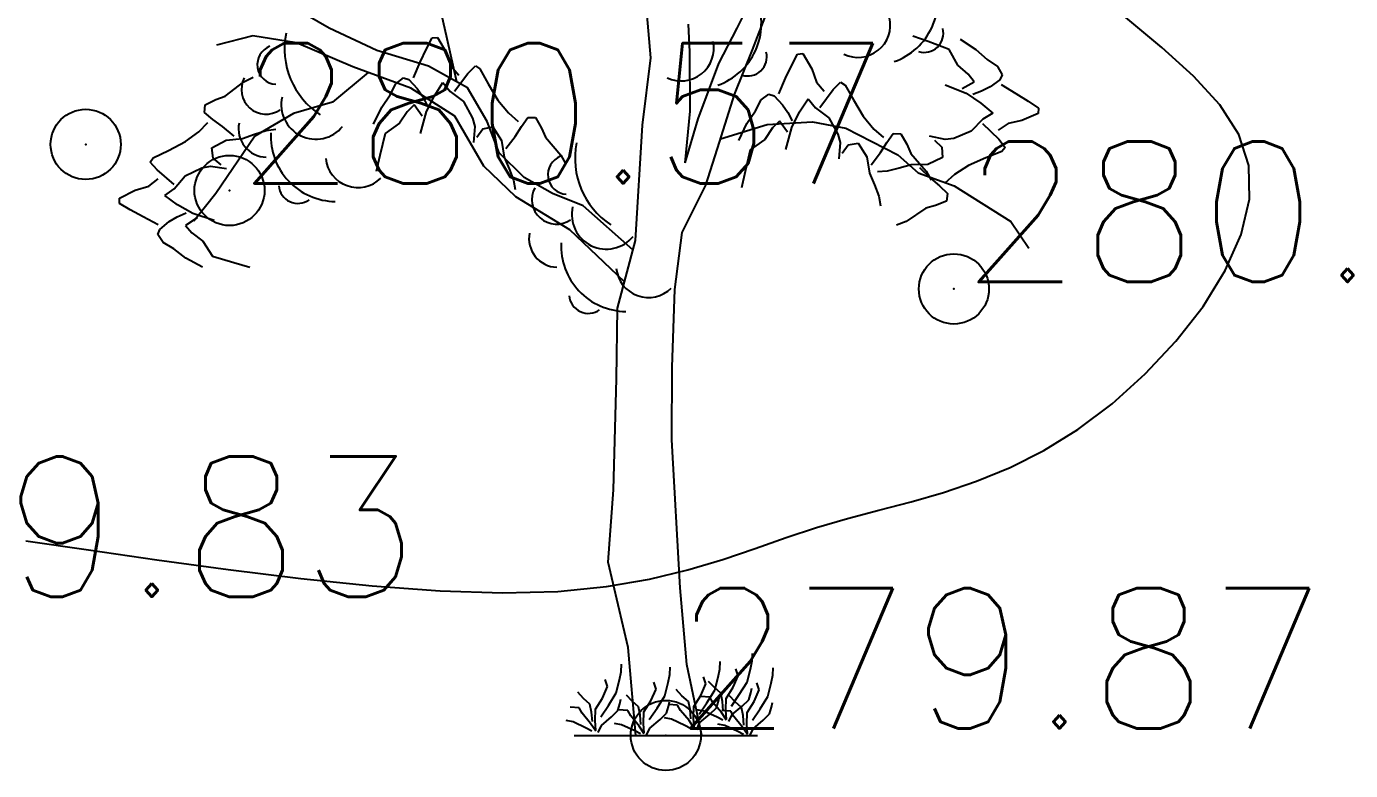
# Model space of a CAD drawing. Header units: millimetres. Extents: x 524954 to 526204, y 9523489 to 9524010.
# Drawn here: x 525163.12 to 525172.57, y 9523741.57 to 9523746.87 of the extents above; entities that cross this region are included whole.
import ezdxf

# ---------------------------------------------------------------- set-up
doc = ezdxf.new("R2010")
doc.units = ezdxf.units.MM
doc.header["$PDMODE"] = 32
doc.header["$PDSIZE"] = 0.5
doc.linetypes.add('ACAD_ISO12W100', pattern=[21, 12, -3, 0, -3, 0, -3])
for name, color, linetype in [('Arbre', 34, 'ACAD_ISO12W100'), ('CN_10_00', 1, 'Continuous'), ('TopoAlt', 3, 'Continuous'), ('TOPOJIS', 7, 'Continuous')]:
    doc.layers.add(name, color=color, linetype=linetype)
doc.styles.add('Simplex 1.0', font='Simplex.shx', dxfattribs={"width": 0.99, "height": 1})

# ---------------------------------------------------------------- blocks, each defined once
blk = doc.blocks.new('TCPOINT M')
at = {"color": 0}
blk.add_point((0, 0), dxfattribs=at)
at = {"layer": 'TopoAlt', "style": 'Simplex 1.0', "width": 0.99}
blk.add_attdef('ALT', (0.15, 0.15), '', height=1, dxfattribs=at)
blk = doc.blocks.new('v088')
at = {"linetype": 'Continuous'}
for p, q in [((-0.1073, 4.8293), (-0.1646, 5.4873)), ((-1.5592, 4.9668), (-1.6346, 5.3011)), ((0.5102, 5.0412), (0.6713, 5.3679)), ((-2.4003, 5.0425), (-2.6206, 5.1685)), ((0.6191, 4.888), (0.7312, 5.1764)), ((-2.0611, 4.8817), (-2.4003, 5.0425)), ((0.1717, 4.8724), (0.1613, 5.0712)), ((0.3786, 4.7897), (0.5102, 5.0412)), ((-2.9464, 4.9876), (-3.2062, 4.92)), ((-2.6344, 4.9381), (-2.9464, 4.9876)), ((-2.2328, 4.7662), (-2.6344, 4.9381)), ((-1.4917, 4.6586), (-1.5592, 4.9668)), ((-1.6919, 4.7713), (-2.0611, 4.8817)), ((-0.1657, 4.3492), (-0.1073, 4.8293)), ((0.1743, 4.4496), (0.1717, 4.8724)), ((0.489, 4.5681), (0.6191, 4.888)), ((-2.1227, 4.7254), (-2.3768, 4.5144)), ((-1.8192, 4.6131), (-2.2328, 4.7662)), ((-1.415, 4.6154), (-1.6919, 4.7713)), ((0.2314, 4.3948), (0.3786, 4.7897)), ((-1.5041, 4.4145), (-1.8192, 4.6131)), ((-1.2732, 4.3758), (-1.415, 4.6154)), ((0.3841, 4.2301), (0.489, 4.5681)), ((-2.3768, 4.5144), (-2.655, 4.434)), ((0.1384, 4.0819), (0.1743, 4.4496)), ((-2.655, 4.434), (-2.9315, 4.2727)), ((-1.2976, 4.0581), (-1.5041, 4.4145)), ((-1.1877, 4.1537), (-1.2732, 4.3758)), ((-0.2169, 3.5272), (-0.1657, 4.3492)), ((0.1384, 4.0819), (0.2314, 4.3948)), ((0.3911, 4.2526), (0.7235, 4.3553)), ((0.7235, 4.3553), (1.0465, 4.3745)), ((1.0465, 4.3745), (1.2838, 4.3297)), ((-2.9315, 4.2727), (-3.209, 3.8627)), ((1.2838, 4.3297), (1.6547, 4.1385)), ((0.2848, 3.9233), (0.3841, 4.2301)), ((-1.0099, 3.9771), (-1.1877, 4.1537)), ((1.6547, 4.1385), (1.8004, 4.0109)), ((-1.0692, 3.839), (-1.2976, 4.0581)), ((-0.8085, 3.8631), (-1.0099, 3.9771)), ((1.8004, 4.0109), (2.0573, 3.9168)), ((0.1177, 3.584), (0.2848, 3.9233)), ((2.0573, 3.9168), (2.4606, 3.664)), ((-3.209, 3.8627), (-3.3666, 3.6666)), ((-0.6849, 3.6045), (-1.0692, 3.839)), ((-0.589, 3.7744), (-0.8085, 3.8631)), ((-0.2343, 3.4611), (-0.589, 3.7744)), ((-0.2941, 3.234), (-0.6849, 3.6045)), ((2.4606, 3.664), (2.589, 3.4739)), ((-0.3436, 3.0457), (-0.2169, 3.5272)), ((0.064, 3.1786), (0.1177, 3.584)), ((0.0445, 2.6247), (0.064, 3.1786)), ((-0.3518, 2.5418), (-0.3436, 3.0457)), ((0.0429, 2.1085), (0.0445, 2.6247)), ((-0.3726, 1.7516), (-0.3518, 2.5418)), ((0.1022, 1.0525), (0.0429, 2.1085)), ((-0.4115, 1.2346), (-0.3726, 1.7516)), ((-0.2683, 0.6281), (-0.4115, 1.2346)), ((0.151, 0.5063), (0.1022, 1.0525)), ((-0.2127, 0), (-0.2683, 0.6281)), ((0.2565, 0), (0.151, 0.5063)), ((-0.6539, 0), (0.6539, 0))]:
    blk.add_line(p, q, dxfattribs=at)
at = {"color": 3, "linetype": 'Continuous'}
for p, q in [((-1.7068, 4.8945), (-1.6668, 4.9726)), ((-1.6668, 4.9726), (-1.6283, 4.976)), ((-1.6283, 4.976), (-1.5645, 4.8667)), ((1.8724, 4.9461), (1.762, 4.9854)), ((2.0224, 4.89), (1.8724, 4.9461)), ((2.0987, 4.9642), (2.2113, 4.8904)), ((-1.7514, 4.7999), (-1.7068, 4.8945)), ((-1.5645, 4.8667), (-1.5307, 4.7714)), ((0.8993, 4.7791), (0.9393, 4.8572)), ((0.9393, 4.8572), (0.9778, 4.8606)), ((0.9778, 4.8606), (1.0416, 4.7513)), ((2.0834, 4.7783), (2.0224, 4.89)), ((2.2113, 4.8904), (2.2929, 4.8185)), ((2.2929, 4.8185), (2.3654, 4.7691)), ((-1.8008, 4.6887), (-1.7514, 4.7999)), ((-1.5307, 4.7714), (-1.4755, 4.7074)), ((-1.4112, 4.7196), (-1.3587, 4.7727)), ((-1.3587, 4.7727), (-1.3272, 4.7513)), ((-1.3272, 4.7513), (-1.2679, 4.6451)), ((0.8546, 4.6845), (0.8993, 4.7791)), ((1.0416, 4.7513), (1.0754, 4.656)), ((2.1569, 4.7135), (2.0834, 4.7783)), ((2.3654, 4.7691), (2.4, 4.7096)), ((-3.1435, 4.5571), (-3.0095, 4.66)), ((-3.0095, 4.66), (-2.9439, 4.6918)), ((-1.9657, 4.5674), (-1.9257, 4.6454)), ((-1.9257, 4.6454), (-1.871, 4.6871)), ((-1.871, 4.6871), (-1.8334, 4.6747)), ((-1.8334, 4.6747), (-1.7744, 4.6115)), ((-1.6512, 4.5605), (-1.5907, 4.6542)), ((-1.5907, 4.6542), (-1.5392, 4.5896)), ((-1.5083, 4.5916), (-1.4112, 4.7196)), ((-1.2679, 4.6451), (-1.1988, 4.529)), ((0.8053, 4.5733), (0.8546, 4.6845)), ((1.0754, 4.656), (1.1306, 4.592)), ((1.1948, 4.6042), (1.2474, 4.6573)), ((1.2474, 4.6573), (1.2789, 4.6359)), ((1.2789, 4.6359), (1.3382, 4.5297)), ((1.9921, 4.6376), (2.1424, 4.5777)), ((2.1133, 4.6106), (2.1989, 4.6584)), ((2.1989, 4.6584), (2.1569, 4.7135)), ((2.383, 4.6739), (2.3129, 4.6232)), ((2.4, 4.7096), (2.383, 4.6739)), ((2.3928, 4.6398), (2.497, 4.577)), ((-3.2101, 4.5328), (-3.1435, 4.5571)), ((-2.0269, 4.4774), (-1.9657, 4.5674)), ((-1.7744, 4.6115), (-1.7365, 4.5561)), ((-1.7365, 4.5561), (-1.7054, 4.4954)), ((-1.7081, 4.4479), (-1.6512, 4.5605)), ((-1.5392, 4.5896), (-1.4434, 4.5178)), ((0.6804, 4.53), (0.7351, 4.5718)), ((0.7351, 4.5718), (0.7727, 4.5593)), ((0.7727, 4.5593), (0.8317, 4.4961)), ((0.9549, 4.4451), (1.0154, 4.5388)), ((1.0154, 4.5388), (1.0668, 4.4742)), ((1.0978, 4.4762), (1.1948, 4.6042)), ((2.1424, 4.5777), (2.247, 4.5072)), ((2.2532, 4.5924), (2.1892, 4.5691)), ((2.3129, 4.6232), (2.2532, 4.5924)), ((2.497, 4.577), (2.5853, 4.5209)), ((-3.2911, 4.4407), (-3.2867, 4.4956)), ((-3.2303, 4.3905), (-3.2911, 4.4407)), ((-3.2867, 4.4956), (-3.2101, 4.5328)), ((-2.0862, 4.3565), (-2.0269, 4.4774)), ((-1.8447, 4.4455), (-1.8998, 4.3645)), ((-1.7952, 4.494), (-1.8447, 4.4455)), ((-1.7371, 4.415), (-1.7952, 4.494)), ((-1.7488, 4.2914), (-1.7081, 4.4479)), ((-1.4434, 4.5178), (-1.3781, 4.401)), ((-1.1988, 4.529), (-1.1228, 4.4377)), ((0.5791, 4.362), (0.6404, 4.452)), ((0.6404, 4.452), (0.6804, 4.53)), ((0.8317, 4.4961), (0.8696, 4.4407)), ((0.8696, 4.4407), (0.9007, 4.38)), ((0.898, 4.3325), (0.9549, 4.4451)), ((1.0668, 4.4742), (1.1627, 4.4024)), ((1.3382, 4.5297), (1.4072, 4.4136)), ((2.247, 4.5072), (2.3325, 4.4356)), ((2.5853, 4.5209), (2.6578, 4.4715)), ((2.6578, 4.4715), (2.6564, 4.4329)), ((-3.3314, 4.3035), (-3.2664, 4.3702)), ((-3.1617, 4.3413), (-3.2303, 4.3905)), ((-1.8998, 4.3645), (-2.0031, 4.2901)), ((-1.3781, 4.401), (-1.3629, 4.3412)), ((-1.1228, 4.4377), (-1.0524, 4.3767)), ((-1.0302, 4.3418), (-0.9835, 4.4054)), ((-0.9835, 4.4054), (-0.9285, 4.4041)), ((-0.9285, 4.4041), (-0.8869, 4.3298)), ((0.5199, 4.2411), (0.5791, 4.362)), ((0.8109, 4.3786), (0.7614, 4.3301)), ((0.869, 4.2996), (0.8109, 4.3786)), ((1.1627, 4.4024), (1.228, 4.2856)), ((1.4072, 4.4136), (1.4833, 4.3223)), ((2.262, 4.3926), (2.1788, 4.3064)), ((2.2601, 4.3616), (2.3751, 4.2494)), ((2.3325, 4.4356), (2.262, 4.3926)), ((2.4412, 4.3615), (2.371, 4.3146)), ((2.5401, 4.3831), (2.4412, 4.3615)), ((2.6564, 4.4329), (2.5401, 4.3831)), ((-3.4268, 4.2328), (-3.3314, 4.3035)), ((-3.0788, 4.2707), (-3.1617, 4.3413)), ((-3.1373, 4.2436), (-3.0186, 4.2553)), ((-3.0186, 4.2553), (-2.9333, 4.2859)), ((-2.9333, 4.2859), (-2.8514, 4.3121)), ((-2.8514, 4.3121), (-2.7828, 4.3211)), ((-2.0031, 4.2901), (-2.0401, 4.1343)), ((-1.3629, 4.3412), (-1.3723, 4.2259)), ((-1.3485, 4.2656), (-1.3049, 4.3248)), ((-1.3049, 4.3248), (-1.2331, 4.3384)), ((-1.2331, 4.3384), (-1.1715, 4.2405)), ((-1.1411, 4.1837), (-1.0754, 4.2705)), ((-1.0754, 4.2705), (-1.0302, 4.3418)), ((-0.8869, 4.3298), (-0.8589, 4.2646)), ((-0.8589, 4.2646), (-0.7485, 4.1368)), ((0.7614, 4.3301), (0.7063, 4.2491)), ((0.8572, 4.176), (0.898, 4.3325)), ((1.228, 4.2856), (1.2432, 4.2258)), ((1.4833, 4.3223), (1.5536, 4.2613)), ((1.5759, 4.2264), (1.6226, 4.29)), ((1.6226, 4.29), (1.6776, 4.2887)), ((1.6776, 4.2887), (1.7191, 4.2144)), ((1.9936, 4.2484), (1.8803, 4.2721)), ((2.0548, 4.2561), (1.9936, 4.2484)), ((2.1788, 4.3064), (2.0548, 4.2561)), ((-3.6561, 4.1174), (-3.5467, 4.1705)), ((-3.5467, 4.1705), (-3.4268, 4.2328)), ((-3.2386, 4.1877), (-3.1373, 4.2436)), ((-3.2291, 4.1152), (-3.2386, 4.1877)), ((-1.1715, 4.2405), (-1.153, 4.1227)), ((0.603, 4.1747), (0.566, 4.0189)), ((0.7063, 4.2491), (0.603, 4.1747)), ((1.2432, 4.2258), (1.2338, 4.1105)), ((1.2576, 4.1502), (1.3011, 4.2094)), ((1.3011, 4.2094), (1.373, 4.223)), ((1.373, 4.223), (1.4346, 4.1251)), ((1.5307, 4.1551), (1.5759, 4.2264)), ((1.7191, 4.2144), (1.7472, 4.1493)), ((1.9168, 4.2436), (1.9701, 4.193)), ((1.9701, 4.193), (1.9747, 4.12)), ((2.396, 4.1621), (2.2833, 4.1164)), ((2.3751, 4.2494), (2.4212, 4.1906)), ((2.4212, 4.1906), (2.396, 4.1621)), ((-3.6793, 4.0872), (-3.6561, 4.1174)), ((-3.6294, 4.0317), (-3.6793, 4.0872)), ((-3.1725, 4.0683), (-3.2291, 4.1152)), ((-2.0401, 4.1343), (-2.0653, 4.0199)), ((-1.153, 4.1227), (-1.1176, 4.0393)), ((-0.7485, 4.1368), (-0.7129, 4.0731)), ((1.4346, 4.1251), (1.4531, 4.0073)), ((1.465, 4.0683), (1.5307, 4.1551)), ((1.7506, 4.0673), (1.6636, 4.0426)), ((1.7472, 4.1493), (1.8576, 4.0214)), ((1.8699, 4.071), (1.7506, 4.0673)), ((1.9747, 4.12), (1.8699, 4.071)), ((2.1595, 4.0623), (2.0595, 3.9982)), ((2.2833, 4.1164), (2.1595, 4.0623)), ((-3.5071, 3.9275), (-3.6294, 4.0317)), ((-3.5069, 3.8964), (-3.4297, 3.988)), ((-3.4297, 3.988), (-3.3093, 4.0465)), ((-3.3093, 4.0465), (-3.2488, 4.0583)), ((-3.2488, 4.0583), (-3.1342, 4.0423)), ((-1.1176, 4.0393), (-1.0867, 3.9591)), ((0.566, 4.0189), (0.5407, 3.9045)), ((1.4531, 4.0073), (1.4885, 3.9239)), ((1.5801, 4.0219), (1.511, 4.0175)), ((1.6636, 4.0426), (1.5801, 4.0219)), ((1.8097, 4.0479), (1.8877, 3.9719)), ((1.8576, 4.0214), (1.8932, 3.9577)), ((1.8877, 3.9719), (1.9528, 3.9182)), ((2.0595, 3.9982), (1.9902, 3.936)), ((-3.8977, 3.8297), (-3.785, 3.8871)), ((-3.785, 3.8871), (-3.6878, 3.9154)), ((-3.6878, 3.9154), (-3.6208, 3.9668)), ((-3.5743, 3.8488), (-3.5069, 3.8964)), ((-1.0867, 3.9591), (-1.0738, 3.891)), ((1.4885, 3.9239), (1.5194, 3.8437)), ((1.9528, 3.9182), (2.0102, 3.864)), ((-3.8965, 3.791), (-3.8977, 3.8297)), ((-3.8209, 3.7466), (-3.8965, 3.791)), ((-3.4842, 3.783), (-3.5743, 3.8488)), ((-3.3751, 3.7197), (-3.4842, 3.783)), ((1.5194, 3.8437), (1.5323, 3.7756)), ((2.002, 3.8096), (1.9231, 3.7776)), ((2.0102, 3.864), (2.002, 3.8096)), ((-3.729, 3.6966), (-3.8209, 3.7466)), ((-3.6208, 3.641), (-3.729, 3.6966)), ((-3.5422, 3.6629), (-3.4847, 3.6976)), ((-3.4847, 3.6976), (-3.4223, 3.7252)), ((-3.3439, 3.6889), (-3.4261, 3.6355)), ((-3.2212, 3.6701), (-3.3751, 3.7197)), ((1.855, 3.7579), (1.7144, 3.6642)), ((1.9231, 3.7776), (1.855, 3.7579)), ((-3.6232, 3.5708), (-3.6087, 3.6076)), ((-3.6087, 3.6076), (-3.5422, 3.6629)), ((-3.4261, 3.6355), (-3.3805, 3.5833)), ((1.7144, 3.6642), (1.6468, 3.6368)), ((-3.5847, 3.5138), (-3.6232, 3.5708)), ((-3.5091, 3.4694), (-3.5847, 3.5138)), ((-3.3805, 3.5833), (-3.3028, 3.5236)), ((-3.3028, 3.5236), (-3.2344, 3.4162)), ((-3.4228, 3.4031), (-3.5091, 3.4694)), ((-3.3055, 3.337), (-3.4228, 3.4031)), ((-3.2344, 3.4162), (-3.081, 3.3703)), ((-3.081, 3.3703), (-2.9682, 3.3386)), ((0.6155, 0.5313), (0.6179, 0.5842)), ((-0.3173, 0.4544), (-0.3149, 0.5073)), ((0.0288, 0.4351), (0.0313, 0.488)), ((0.3726, 0.4159), (0.3847, 0.4736)), ((0.3847, 0.4736), (0.3871, 0.5265)), ((0.5169, 0.4255), (0.5001, 0.476)), ((0.5794, 0.3798), (0.6034, 0.4736)), ((0.6034, 0.4736), (0.6155, 0.5313)), ((0.7645, 0.4303), (0.7669, 0.4832)), ((-0.4159, 0.3486), (-0.4327, 0.3991)), ((-0.3534, 0.3029), (-0.3294, 0.3967)), ((-0.3294, 0.3967), (-0.3173, 0.4544)), ((-0.0697, 0.3294), (-0.0865, 0.3798)), ((0.0168, 0.3774), (0.0288, 0.4351)), ((0.2861, 0.3678), (0.2693, 0.4183)), ((0.3462, 0.3414), (0.3053, 0.3847)), ((0.3486, 0.3221), (0.3726, 0.4159)), ((0.4808, 0.3438), (0.5169, 0.4255)), ((0.5241, 0.2909), (0.5794, 0.3798)), ((0.7525, 0.3726), (0.7645, 0.4303)), ((-0.5866, 0.2645), (-0.6275, 0.3077)), ((-0.452, 0.2669), (-0.4159, 0.3486)), ((-0.4087, 0.214), (-0.3534, 0.3029)), ((-0.2404, 0.2452), (-0.2813, 0.2885)), ((-0.1058, 0.2476), (-0.0697, 0.3294)), ((-0.0625, 0.1947), (-0.0072, 0.2837)), ((-0.0072, 0.2837), (0.0168, 0.3774)), ((0.1154, 0.2837), (0.0745, 0.327)), ((0.1611, 0.2428), (0.1154, 0.2837)), ((0.1995, 0.2068), (0.25, 0.2861)), ((0.25, 0.2861), (0.2861, 0.3678)), ((0.2933, 0.2332), (0.3486, 0.3221)), ((0.3919, 0.3005), (0.3462, 0.3414)), ((0.4039, 0.2428), (0.3919, 0.3005)), ((0.4303, 0.2645), (0.4808, 0.3438)), ((0.4953, 0.2404), (0.4544, 0.2837)), ((0.4688, 0.2092), (0.5241, 0.2909)), ((0.5914, 0.2548), (0.6058, 0.3029)), ((0.6058, 0.3029), (0.6131, 0.3366)), ((0.6299, 0.2428), (0.6659, 0.3246)), ((0.6659, 0.3246), (0.6491, 0.375)), ((0.7285, 0.2789), (0.7525, 0.3726)), ((-0.6179, 0.1971), (-0.6828, 0.2019)), ((-0.5962, 0.1587), (-0.6179, 0.1971)), ((-0.5409, 0.2236), (-0.5866, 0.2645)), ((-0.5289, 0.1659), (-0.5409, 0.2236)), ((-0.5025, 0.1875), (-0.452, 0.2669)), ((-0.464, 0.1322), (-0.4087, 0.214)), ((-0.3414, 0.1779), (-0.327, 0.226)), ((-0.327, 0.226), (-0.3197, 0.2596)), ((-0.1947, 0.2043), (-0.2404, 0.2452)), ((-0.1827, 0.1467), (-0.1947, 0.2043)), ((-0.1563, 0.1683), (-0.1058, 0.2476)), ((-0.1178, 0.113), (-0.0625, 0.1947)), ((0.0048, 0.1587), (0.0192, 0.2068)), ((0.0192, 0.2068), (0.0264, 0.2404)), ((0.0841, 0.2164), (0.0192, 0.2212)), ((0.1058, 0.1779), (0.0841, 0.2164)), ((0.1731, 0.1851), (0.1611, 0.2428)), ((0.1971, 0.125), (0.1995, 0.2068)), ((0.238, 0.1515), (0.2933, 0.2332)), ((0.3149, 0.2741), (0.25, 0.2789)), ((0.3366, 0.2356), (0.3149, 0.2741)), ((0.3149, 0.1515), (0.3606, 0.1971)), ((0.3967, 0.1635), (0.3366, 0.2356)), ((0.3606, 0.1971), (0.375, 0.2452)), ((0.375, 0.2452), (0.3823, 0.2789)), ((0.4087, 0.1755), (0.4039, 0.2428)), ((0.4279, 0.1827), (0.4303, 0.2645)), ((0.4736, 0.1491), (0.5457, 0.2092)), ((0.5409, 0.1995), (0.4953, 0.2404)), ((0.5529, 0.1418), (0.5409, 0.1995)), ((0.5457, 0.2092), (0.5914, 0.2548)), ((0.5794, 0.1635), (0.6299, 0.2428)), ((0.6179, 0.1082), (0.6732, 0.1899)), ((0.6732, 0.1899), (0.7285, 0.2789)), ((0.7405, 0.1539), (0.7549, 0.2019)), ((0.7549, 0.2019), (0.7621, 0.2356)), ((-0.6611, 0.0962), (-0.7116, 0.1058)), ((-0.5674, 0.0529), (-0.6611, 0.0962)), ((-0.5361, 0.0865), (-0.5962, 0.1587)), ((-0.5241, 0.0986), (-0.5289, 0.1659)), ((-0.5049, 0.1058), (-0.5025, 0.1875)), ((-0.5001, 0.0361), (-0.5049, 0.1058)), ((-0.4592, 0.0721), (-0.3871, 0.1322)), ((-0.3871, 0.1322), (-0.3414, 0.1779)), ((-0.2717, 0.1779), (-0.3366, 0.1827)), ((-0.25, 0.1394), (-0.2717, 0.1779)), ((-0.1899, 0.0673), (-0.25, 0.1394)), ((-0.1779, 0.0793), (-0.1827, 0.1467)), ((-0.1587, 0.0865), (-0.1563, 0.1683)), ((-0.113, 0.0529), (-0.0409, 0.113)), ((-0.0409, 0.113), (0.0048, 0.1587)), ((0.0409, 0.1154), (-0.0096, 0.125)), ((0.1346, 0.0721), (0.0409, 0.1154)), ((0.1659, 0.1058), (0.1058, 0.1779)), ((0.2019, 0.0505), (0.1659, 0.1058)), ((0.1779, 0.1178), (0.1731, 0.1851)), ((0.2019, 0.0553), (0.1971, 0.125)), ((0.2717, 0.1731), (0.2212, 0.1827)), ((0.2428, 0.0914), (0.3149, 0.1515)), ((0.3654, 0.1298), (0.2717, 0.1731)), ((0.4063, 0.1082), (0.3654, 0.1298)), ((0.4327, 0.1082), (0.3967, 0.1635)), ((0.464, 0.1731), (0.3991, 0.1779)), ((0.4327, 0.113), (0.4279, 0.1827)), ((0.4496, 0.0986), (0.4736, 0.1491)), ((0.4856, 0.1346), (0.464, 0.1731)), ((0.5457, 0.0625), (0.4856, 0.1346)), ((0.5578, 0.0745), (0.5529, 0.1418)), ((0.577, 0.0817), (0.5794, 0.1635)), ((0.6227, 0.0481), (0.6948, 0.1082)), ((0.6948, 0.1082), (0.7405, 0.1539)), ((-0.5265, 0.0313), (-0.5674, 0.0529)), ((-0.5001, 0.0313), (-0.5361, 0.0865)), ((-0.4832, 0.0216), (-0.4592, 0.0721)), ((-0.3149, 0.0769), (-0.3654, 0.0865)), ((-0.2212, 0.0337), (-0.3149, 0.0769)), ((-0.1803, 0.012), (-0.2212, 0.0337)), ((-0.1539, 0.012), (-0.1899, 0.0673)), ((-0.1539, 0.0168), (-0.1587, 0.0865)), ((-0.137, 0.0024), (-0.113, 0.0529)), ((0.1755, 0.0505), (0.1346, 0.0721)), ((0.2188, 0.0409), (0.2428, 0.0914)), ((0.4207, 0.0721), (0.3702, 0.0817)), ((0.5145, 0.0288), (0.4207, 0.0721)), ((0.5554, 0.0072), (0.5145, 0.0288)), ((0.5818, 0.0072), (0.5457, 0.0625)), ((0.5818, 0.012), (0.577, 0.0817)), ((0.5986, -0.0024), (0.6227, 0.0481))]:
    blk.add_line(p, q, dxfattribs=at)
for centre, major_axis, start_param, end_param in [((1.4749, 5.2432), (0.3298, 0.3298), 4.265936, 5.872819), ((0.2152, 5.0749), (-0.3298, 0.3298), 2.69514, 4.302022), ((1.3699, 5.0654), (-0.1641, 0.1641), 1.908121, 4.146545), ((-2.1547, 4.8961), (-0.3995, 0.3995), 0.587708, 1.773422), ((1.844, 5.0056), (-0.0964, 0.0964), 2.051824, 4.174223), ((-2.774, 4.7815), (-0.099, 0.099), -0.421529, 2.292047), ((0.1101, 4.8971), (-0.1641, 0.1641), 1.908121, 4.146545), ((0.5842, 4.8373), (0.0964, 0.0964), 3.62262, 5.745019), ((-2.8514, 4.6047), (-0.1246, 0.1246), 0.293965, 2.957824), ((-2.4968, 4.4965), (0.1741, 0.1741), 2.133893, 4.816631), ((-2.8441, 4.3258), (-0.1445, 0.1445), 0.590553, 2.325666), ((-2.352, 4.2724), (0.3298, 0.3298), 2.307735, 3.914618), ((-0.0823, 4.1124), (0.3995, 0.3995), 2.158504, 3.344219), ((-2.1954, 4.1377), (0.1641, 0.1641), 2.463212, 4.701636), ((-0.7016, 3.9977), (0.099, 0.099), 1.149268, 3.862844), ((-2.6253, 3.929), (0.0964, 0.0964), 2.435534, 4.557933), ((-0.779, 3.821), (0.1246, 0.1246), 1.864761, 4.52862), ((-0.4244, 3.7128), (0.1741, 0.1741), 2.133893, 4.816631), ((-0.7718, 3.542), (-0.1445, 0.1445), 0.590553, 2.325666), ((-0.2796, 3.4886), (0.3298, 0.3298), 2.307735, 3.914618), ((-0.1231, 3.3539), (0.1641, 0.1641), 2.463212, 4.701636), ((-0.5529, 3.1452), (0.0964, 0.0964), 2.435534, 4.557933)]:
    blk.add_ellipse(centre, major_axis=major_axis, ratio=1, start_param=start_param, end_param=end_param, dxfattribs=at)

msp = doc.modelspace()

# ---------------------------------------------------------------- linework, layer by layer
at = {"layer": 'CN_10_00', "elevation": 280, "flags": 128}
msp.add_lwpolyline([(525163.1157, 9523743.2014), (525163.5644, 9523743.1374), (525164.0514, 9523743.0678), (525164.5612, 9523742.9983), (525165.0783, 9523742.9343), (525165.5871, 9523742.8814), (525166.072, 9523742.845), (525166.5175, 9523742.8307), (525166.9119, 9523742.8421), (525167.2587, 9523742.8765), (525167.5654, 9523742.9289), (525167.8394, 9523742.9947), (525168.0881, 9523743.0692), (525168.3191, 9523743.1477), (525168.5396, 9523743.2253), (525168.7571, 9523743.2975), (525168.9778, 9523743.3612), (525169.2027, 9523743.4203), (525169.4314, 9523743.4805), (525169.6636, 9523743.5475), (525169.899, 9523743.6269), (525170.1374, 9523743.7244), (525170.3783, 9523743.8456), (525170.6216, 9523743.9963), (525170.8653, 9523744.18), (525171.1016, 9523744.392), (525171.3213, 9523744.6255), (525171.5149, 9523744.8737), (525171.6731, 9523745.1298), (525171.7866, 9523745.387), (525171.846, 9523745.6386), (525171.8421, 9523745.8778), (525171.7687, 9523746.0999), (525171.6334, 9523746.3096), (525171.447, 9523746.5136), (525171.2202, 9523746.7187), (525170.9638, 9523746.9316)], dxfattribs=at)

# ---------------------------------------------------------------- block references
at = {"layer": 'Arbre'}
msp.add_blockref('v088', (525167.682, 9523741.815), dxfattribs=at)
at = {"layer": 'TOPOJIS'}
ref = msp.add_blockref('TCPOINT M', (525164.5695, 9523745.6997, 280.57), dxfattribs=at)
ref.add_attrib('ALT', '280.57', (525164.6195, 9523745.7497, 280.57), dxfattribs={"layer": 'TopoAlt', "height": 1, "style": 'Simplex 1.0', "width": 0.99})
msp.add_blockref('TCPOINT M', (525163.5438, 9523746.0282, 280.61), dxfattribs=at)
ref = msp.add_blockref('TCPOINT M', (525169.7371, 9523744.9977, 280.13), dxfattribs=at)
ref.add_attrib('ALT', '280.13', (525169.7871, 9523745.0477, 280.13), dxfattribs={"layer": 'TopoAlt', "height": 1, "style": 'Simplex 1.0', "width": 0.99})
ref = msp.add_blockref('TCPOINT M', (525161.2075, 9523742.7537, 279.83), dxfattribs=at)
ref.add_attrib('ALT', '279.83', (525161.2575, 9523742.8037, 279.83), dxfattribs={"layer": 'TopoAlt', "height": 1, "style": 'Simplex 1.0', "width": 0.99})
ref = msp.add_blockref('TCPOINT M', (525167.682, 9523741.8154, 279.87), dxfattribs=at)
ref.add_attrib('ALT', '279.87', (525167.732, 9523741.8654, 279.87), dxfattribs={"layer": 'TopoAlt', "height": 1, "style": 'Simplex 1.0', "width": 0.99})

doc.saveas('drawing.dxf')
